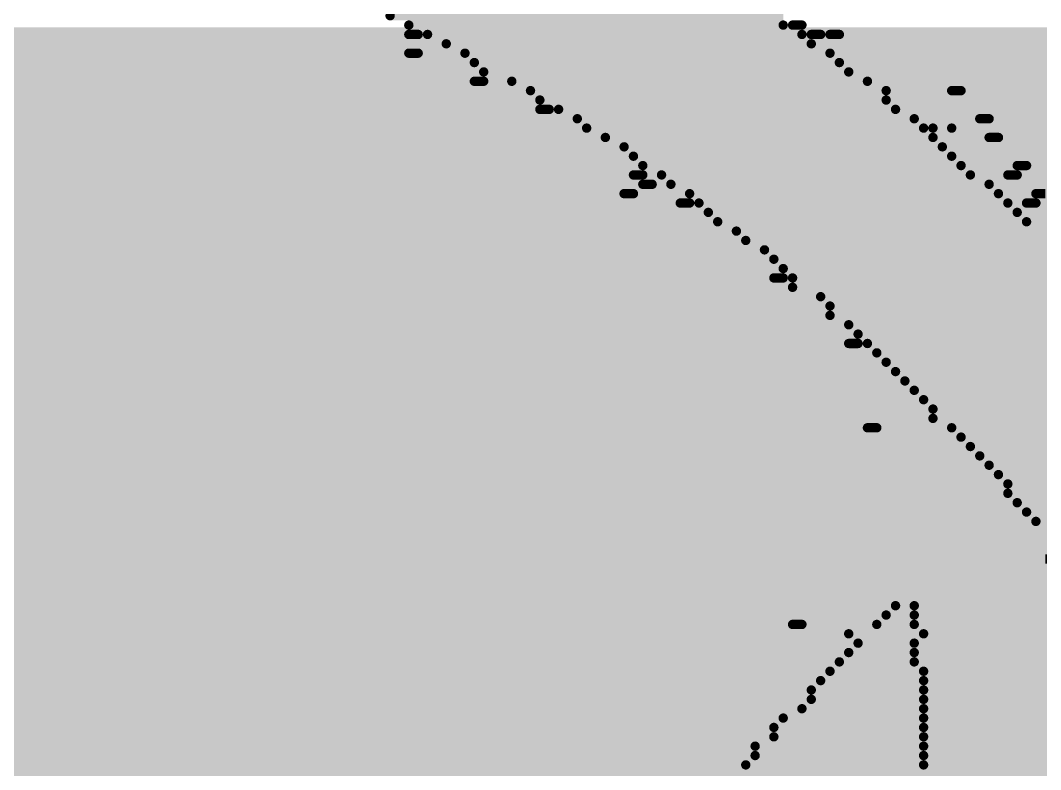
# Model space of a CAD drawing. Header units: inches. Extents: x -5 to 433, y -20 to 71.
# Drawn here: x 21.716 to 24.484, y 57.042 to 59.074 of the extents above; entities that cross this region are included whole.
import ezdxf

# ---------------------------------------------------------------- set-up
doc = ezdxf.new("R2010")
doc.units = ezdxf.units.IN
doc.layers.add('Bottom Overlay', color=54, linetype='Continuous')
doc.layers.add('Top Layer', color=1, linetype='Continuous')

msp = doc.modelspace()

# ---------------------------------------------------------------- hatches: boundary and pattern name
at = {"layer": 'Top Layer'}
msp.add_hatch(color=1, dxfattribs=at).paths.add_polyline_path([(8.89, 56.388), (76.581, 56.388), (76.581, 59.055), (8.89, 59.055)])

# ---------------------------------------------------------------- linework, layer by layer
at = {"layer": 'Bottom Overlay'}
for points in [[(22.719, 59.0868, 0.0254, 0.0254, 0), (23.7858, 59.0868, 0.0254, 0.0254, 0)], [(22.7698, 59.0614, 0.0254, 0.0254, 0), (23.7858, 59.0614, 0.0254, 0.0254, 0)], [(23.8112, 59.0614, 0.0254, 0.0254, 0), (23.8366, 59.0614, 0.0254, 0.0254, 0)], [(22.7698, 59.036, 0.0254, 0.0254, 0), (22.7952, 59.036, 0.0254, 0.0254, 0)], [(22.8206, 59.036, 0.0254, 0.0254, 0), (23.8366, 59.036, 0.0254, 0.0254, 0)], [(23.862, 59.036, 0.0254, 0.0254, 0), (23.8874, 59.036, 0.0254, 0.0254, 0)], [(23.9128, 59.036, 0.0254, 0.0254, 0), (23.9382, 59.036, 0.0254, 0.0254, 0)], [(22.8714, 59.0106, 0.0254, 0.0254, 0), (23.862, 59.0106, 0.0254, 0.0254, 0)], [(22.7698, 58.9852, 0.0254, 0.0254, 0), (22.7952, 58.9852, 0.0254, 0.0254, 0)], [(22.9222, 58.9852, 0.0254, 0.0254, 0), (23.9128, 58.9852, 0.0254, 0.0254, 0)], [(22.9476, 58.9598, 0.0254, 0.0254, 0), (23.9382, 58.9598, 0.0254, 0.0254, 0)], [(22.973, 58.9344, 0.0254, 0.0254, 0), (23.9636, 58.9344, 0.0254, 0.0254, 0)], [(22.9476, 58.909, 0.0254, 0.0254, 0), (22.973, 58.909, 0.0254, 0.0254, 0)], [(23.0492, 58.909, 0.0254, 0.0254, 0), (24.0144, 58.909, 0.0254, 0.0254, 0)], [(23.1, 58.8836, 0.0254, 0.0254, 0), (24.0652, 58.8836, 0.0254, 0.0254, 0)], [(24.243, 58.8836, 0.0254, 0.0254, 0), (24.2684, 58.8836, 0.0254, 0.0254, 0)], [(23.1254, 58.8582, 0.0254, 0.0254, 0), (24.0652, 58.8582, 0.0254, 0.0254, 0)], [(23.1254, 58.8328, 0.0254, 0.0254, 0), (23.1508, 58.8328, 0.0254, 0.0254, 0)], [(23.1762, 58.8328, 0.0254, 0.0254, 0), (24.0906, 58.8328, 0.0254, 0.0254, 0)], [(23.227, 58.8074, 0.0254, 0.0254, 0), (24.1414, 58.8074, 0.0254, 0.0254, 0)], [(24.3192, 58.8074, 0.0254, 0.0254, 0), (24.3446, 58.8074, 0.0254, 0.0254, 0)], [(23.2524, 58.782, 0.0254, 0.0254, 0), (24.1668, 58.782, 0.0254, 0.0254, 0)], [(24.1922, 58.782, 0.0254, 0.0254, 0), (24.243, 58.782, 0.0254, 0.0254, 0)], [(23.3032, 58.7566, 0.0254, 0.0254, 0), (24.1922, 58.7566, 0.0254, 0.0254, 0)], [(24.3446, 58.7566, 0.0254, 0.0254, 0), (24.37, 58.7566, 0.0254, 0.0254, 0)], [(23.354, 58.7312, 0.0254, 0.0254, 0), (24.2176, 58.7312, 0.0254, 0.0254, 0)], [(23.3794, 58.7058, 0.0254, 0.0254, 0), (24.243, 58.7058, 0.0254, 0.0254, 0)], [(23.3794, 58.655, 0.0254, 0.0254, 0), (23.4048, 58.655, 0.0254, 0.0254, 0)], [(23.4048, 58.6804, 0.0254, 0.0254, 0), (24.2684, 58.6804, 0.0254, 0.0254, 0)], [(23.4556, 58.655, 0.0254, 0.0254, 0), (24.2938, 58.655, 0.0254, 0.0254, 0)], [(24.3954, 58.655, 0.0254, 0.0254, 0), (24.4208, 58.655, 0.0254, 0.0254, 0)], [(24.4208, 58.6804, 0.0254, 0.0254, 0), (24.4462, 58.6804, 0.0254, 0.0254, 0)], [(23.4048, 58.6296, 0.0254, 0.0254, 0), (23.4302, 58.6296, 0.0254, 0.0254, 0)], [(23.481, 58.6296, 0.0254, 0.0254, 0), (24.3446, 58.6296, 0.0254, 0.0254, 0)], [(23.354, 58.6042, 0.0254, 0.0254, 0), (23.3794, 58.6042, 0.0254, 0.0254, 0)], [(23.5318, 58.6042, 0.0254, 0.0254, 0), (24.37, 58.6042, 0.0254, 0.0254, 0)], [(24.4716, 58.6042, 0.0254, 0.0254, 0), (24.497, 58.6042, 0.0254, 0.0254, 0)], [(23.5064, 58.5788, 0.0254, 0.0254, 0), (23.5318, 58.5788, 0.0254, 0.0254, 0)], [(23.5572, 58.5788, 0.0254, 0.0254, 0), (24.3954, 58.5788, 0.0254, 0.0254, 0)], [(24.4462, 58.5788, 0.0254, 0.0254, 0), (24.4716, 58.5788, 0.0254, 0.0254, 0)], [(23.5826, 58.5534, 0.0254, 0.0254, 0), (24.4208, 58.5534, 0.0254, 0.0254, 0)], [(23.608, 58.528, 0.0254, 0.0254, 0), (24.4462, 58.528, 0.0254, 0.0254, 0)], [(23.6588, 58.5026, 0.0254, 0.0254, 0), (24.497, 58.5026, 0.0254, 0.0254, 0)], [(23.6842, 58.4772, 0.0254, 0.0254, 0), (24.497, 58.4772, 0.0254, 0.0254, 0)], [(23.735, 58.4518, 0.0254, 0.0254, 0), (24.5224, 58.4518, 0.0254, 0.0254, 0)], [(23.7604, 58.4264, 0.0254, 0.0254, 0), (24.5986, 58.4264, 0.0254, 0.0254, 0)], [(23.7858, 58.401, 0.0254, 0.0254, 0), (24.5732, 58.401, 0.0254, 0.0254, 0)], [(23.7604, 58.3756, 0.0254, 0.0254, 0), (23.7858, 58.3756, 0.0254, 0.0254, 0)], [(23.8112, 58.3756, 0.0254, 0.0254, 0), (24.5986, 58.3756, 0.0254, 0.0254, 0)], [(23.8112, 58.3502, 0.0254, 0.0254, 0), (24.624, 58.3502, 0.0254, 0.0254, 0)], [(23.8874, 58.3248, 0.0254, 0.0254, 0), (24.6494, 58.3248, 0.0254, 0.0254, 0)], [(23.9128, 58.2994, 0.0254, 0.0254, 0), (24.6748, 58.2994, 0.0254, 0.0254, 0)], [(23.9128, 58.274, 0.0254, 0.0254, 0), (24.6748, 58.274, 0.0254, 0.0254, 0)], [(23.9636, 58.2486, 0.0254, 0.0254, 0), (24.7002, 58.2486, 0.0254, 0.0254, 0)], [(23.989, 58.2232, 0.0254, 0.0254, 0), (24.7256, 58.2232, 0.0254, 0.0254, 0)], [(23.9636, 58.1978, 0.0254, 0.0254, 0), (23.989, 58.1978, 0.0254, 0.0254, 0)], [(24.0144, 58.1978, 0.0254, 0.0254, 0), (24.751, 58.1978, 0.0254, 0.0254, 0)], [(24.0398, 58.1724, 0.0254, 0.0254, 0), (24.7764, 58.1724, 0.0254, 0.0254, 0)], [(24.0652, 58.147, 0.0254, 0.0254, 0), (24.8018, 58.147, 0.0254, 0.0254, 0)], [(24.0906, 58.1216, 0.0254, 0.0254, 0), (24.8272, 58.1216, 0.0254, 0.0254, 0)], [(24.116, 58.0962, 0.0254, 0.0254, 0), (24.8526, 58.0962, 0.0254, 0.0254, 0)], [(24.1414, 58.0708, 0.0254, 0.0254, 0), (24.878, 58.0708, 0.0254, 0.0254, 0)], [(24.1668, 58.0454, 0.0254, 0.0254, 0), (24.878, 58.0454, 0.0254, 0.0254, 0)], [(24.1922, 58.02, 0.0254, 0.0254, 0), (24.9034, 58.02, 0.0254, 0.0254, 0)], [(24.1922, 57.9946, 0.0254, 0.0254, 0), (24.9288, 57.9946, 0.0254, 0.0254, 0)], [(24.0144, 57.9692, 0.0254, 0.0254, 0), (24.0398, 57.9692, 0.0254, 0.0254, 0)], [(24.243, 57.9692, 0.0254, 0.0254, 0), (24.9542, 57.9692, 0.0254, 0.0254, 0)], [(24.2684, 57.9438, 0.0254, 0.0254, 0), (24.9796, 57.9438, 0.0254, 0.0254, 0)], [(24.2938, 57.9184, 0.0254, 0.0254, 0), (24.9796, 57.9184, 0.0254, 0.0254, 0)], [(24.3192, 57.893, 0.0254, 0.0254, 0), (25.005, 57.893, 0.0254, 0.0254, 0)], [(24.3446, 57.8676, 0.0254, 0.0254, 0), (25.0304, 57.8676, 0.0254, 0.0254, 0)], [(24.37, 57.8422, 0.0254, 0.0254, 0), (25.0558, 57.8422, 0.0254, 0.0254, 0)], [(24.3954, 57.8168, 0.0254, 0.0254, 0), (25.0812, 57.8168, 0.0254, 0.0254, 0)], [(24.3954, 57.7914, 0.0254, 0.0254, 0), (25.0812, 57.7914, 0.0254, 0.0254, 0)], [(24.4208, 57.766, 0.0254, 0.0254, 0), (25.1066, 57.766, 0.0254, 0.0254, 0)], [(24.4462, 57.7406, 0.0254, 0.0254, 0), (25.132, 57.7406, 0.0254, 0.0254, 0)], [(24.4716, 57.7152, 0.0254, 0.0254, 0), (25.1828, 57.7152, 0.0254, 0.0254, 0)], [(24.497, 57.6898, 0.0254, 0.0254, 0), (25.1574, 57.6898, 0.0254, 0.0254, 0)], [(24.497, 57.6136, 0.0254, 0.0254, 0), (24.5224, 57.6136, 0.0254, 0.0254, 0)], [(24.0906, 57.4866, 0.0254, 0.0254, 0), (24.1414, 57.4866, 0.0254, 0.0254, 0)], [(23.8112, 57.4358, 0.0254, 0.0254, 0), (23.8366, 57.4358, 0.0254, 0.0254, 0)], [(24.0398, 57.4358, 0.0254, 0.0254, 0), (24.1414, 57.4358, 0.0254, 0.0254, 0)], [(24.0652, 57.4612, 0.0254, 0.0254, 0), (24.1414, 57.4612, 0.0254, 0.0254, 0)], [(23.9636, 57.4104, 0.0254, 0.0254, 0), (24.1668, 57.4104, 0.0254, 0.0254, 0)], [(23.989, 57.385, 0.0254, 0.0254, 0), (24.1414, 57.385, 0.0254, 0.0254, 0)], [(23.9636, 57.3596, 0.0254, 0.0254, 0), (24.1414, 57.3596, 0.0254, 0.0254, 0)], [(23.9382, 57.3342, 0.0254, 0.0254, 0), (24.1414, 57.3342, 0.0254, 0.0254, 0)], [(23.9128, 57.3088, 0.0254, 0.0254, 0), (24.1668, 57.3088, 0.0254, 0.0254, 0)], [(23.8874, 57.2834, 0.0254, 0.0254, 0), (24.1668, 57.2834, 0.0254, 0.0254, 0)], [(23.862, 57.258, 0.0254, 0.0254, 0), (24.1668, 57.258, 0.0254, 0.0254, 0)], [(23.862, 57.2326, 0.0254, 0.0254, 0), (24.1668, 57.2326, 0.0254, 0.0254, 0)], [(23.8366, 57.2072, 0.0254, 0.0254, 0), (24.1668, 57.2072, 0.0254, 0.0254, 0)], [(23.7858, 57.1818, 0.0254, 0.0254, 0), (24.1668, 57.1818, 0.0254, 0.0254, 0)], [(23.7604, 57.1564, 0.0254, 0.0254, 0), (24.1668, 57.1564, 0.0254, 0.0254, 0)], [(23.7096, 57.1056, 0.0254, 0.0254, 0), (24.1668, 57.1056, 0.0254, 0.0254, 0)], [(23.7604, 57.131, 0.0254, 0.0254, 0), (24.1668, 57.131, 0.0254, 0.0254, 0)], [(23.7096, 57.0802, 0.0254, 0.0254, 0), (24.1668, 57.0802, 0.0254, 0.0254, 0)], [(23.6842, 57.0548, 0.0254, 0.0254, 0), (24.1668, 57.0548, 0.0254, 0.0254, 0)]]:
    msp.add_lwpolyline(points, format="xyseb", dxfattribs=at)
for points in [[(22.7127, 59.0868, 0.0127, 0.0127, 1), (22.7254, 59.0868, 0.0127, 0.0127, 1)], [(22.7635, 59.0614, 0.0127, 0.0127, 1), (22.7762, 59.0614, 0.0127, 0.0127, 1)], [(23.7795, 59.0614, 0.0127, 0.0127, 1), (23.7922, 59.0614, 0.0127, 0.0127, 1)], [(23.8049, 59.0614, 0.0127, 0.0127, 1), (23.8176, 59.0614, 0.0127, 0.0127, 1)], [(23.8303, 59.0614, 0.0127, 0.0127, 1), (23.843, 59.0614, 0.0127, 0.0127, 1)], [(22.7635, 59.036, 0.0127, 0.0127, 1), (22.7762, 59.036, 0.0127, 0.0127, 1)], [(22.7889, 59.036, 0.0127, 0.0127, 1), (22.8016, 59.036, 0.0127, 0.0127, 1)], [(22.8143, 59.036, 0.0127, 0.0127, 1), (22.827, 59.036, 0.0127, 0.0127, 1)], [(23.8303, 59.036, 0.0127, 0.0127, 1), (23.843, 59.036, 0.0127, 0.0127, 1)], [(23.8557, 59.036, 0.0127, 0.0127, 1), (23.8684, 59.036, 0.0127, 0.0127, 1)], [(23.8811, 59.036, 0.0127, 0.0127, 1), (23.8938, 59.036, 0.0127, 0.0127, 1)], [(23.9065, 59.036, 0.0127, 0.0127, 1), (23.9192, 59.036, 0.0127, 0.0127, 1)], [(23.9319, 59.036, 0.0127, 0.0127, 1), (23.9446, 59.036, 0.0127, 0.0127, 1)], [(22.8651, 59.0106, 0.0127, 0.0127, 1), (22.8778, 59.0106, 0.0127, 0.0127, 1)], [(23.8557, 59.0106, 0.0127, 0.0127, 1), (23.8684, 59.0106, 0.0127, 0.0127, 1)], [(22.7635, 58.9852, 0.0127, 0.0127, 1), (22.7762, 58.9852, 0.0127, 0.0127, 1)], [(22.7889, 58.9852, 0.0127, 0.0127, 1), (22.8016, 58.9852, 0.0127, 0.0127, 1)], [(22.9159, 58.9852, 0.0127, 0.0127, 1), (22.9286, 58.9852, 0.0127, 0.0127, 1)], [(22.9413, 58.9598, 0.0127, 0.0127, 1), (22.954, 58.9598, 0.0127, 0.0127, 1)], [(23.9065, 58.9852, 0.0127, 0.0127, 1), (23.9192, 58.9852, 0.0127, 0.0127, 1)], [(23.9319, 58.9598, 0.0127, 0.0127, 1), (23.9446, 58.9598, 0.0127, 0.0127, 1)], [(22.9667, 58.9344, 0.0127, 0.0127, 1), (22.9794, 58.9344, 0.0127, 0.0127, 1)], [(23.9573, 58.9344, 0.0127, 0.0127, 1), (23.97, 58.9344, 0.0127, 0.0127, 1)], [(22.9413, 58.909, 0.0127, 0.0127, 1), (22.954, 58.909, 0.0127, 0.0127, 1)], [(22.9667, 58.909, 0.0127, 0.0127, 1), (22.9794, 58.909, 0.0127, 0.0127, 1)], [(23.0429, 58.909, 0.0127, 0.0127, 1), (23.0556, 58.909, 0.0127, 0.0127, 1)], [(24.0081, 58.909, 0.0127, 0.0127, 1), (24.0208, 58.909, 0.0127, 0.0127, 1)], [(23.0937, 58.8836, 0.0127, 0.0127, 1), (23.1064, 58.8836, 0.0127, 0.0127, 1)], [(24.0589, 58.8836, 0.0127, 0.0127, 1), (24.0716, 58.8836, 0.0127, 0.0127, 1)], [(24.2367, 58.8836, 0.0127, 0.0127, 1), (24.2494, 58.8836, 0.0127, 0.0127, 1)], [(24.2621, 58.8836, 0.0127, 0.0127, 1), (24.2748, 58.8836, 0.0127, 0.0127, 1)], [(23.1191, 58.8582, 0.0127, 0.0127, 1), (23.1318, 58.8582, 0.0127, 0.0127, 1)], [(24.0589, 58.8582, 0.0127, 0.0127, 1), (24.0716, 58.8582, 0.0127, 0.0127, 1)], [(23.1191, 58.8328, 0.0127, 0.0127, 1), (23.1318, 58.8328, 0.0127, 0.0127, 1)], [(23.1445, 58.8328, 0.0127, 0.0127, 1), (23.1572, 58.8328, 0.0127, 0.0127, 1)], [(23.1699, 58.8328, 0.0127, 0.0127, 1), (23.1826, 58.8328, 0.0127, 0.0127, 1)], [(24.0843, 58.8328, 0.0127, 0.0127, 1), (24.097, 58.8328, 0.0127, 0.0127, 1)], [(23.2207, 58.8074, 0.0127, 0.0127, 1), (23.2334, 58.8074, 0.0127, 0.0127, 1)], [(24.1351, 58.8074, 0.0127, 0.0127, 1), (24.1478, 58.8074, 0.0127, 0.0127, 1)], [(24.3129, 58.8074, 0.0127, 0.0127, 1), (24.3256, 58.8074, 0.0127, 0.0127, 1)], [(24.3383, 58.8074, 0.0127, 0.0127, 1), (24.351, 58.8074, 0.0127, 0.0127, 1)], [(23.2461, 58.782, 0.0127, 0.0127, 1), (23.2588, 58.782, 0.0127, 0.0127, 1)], [(24.1605, 58.782, 0.0127, 0.0127, 1), (24.1732, 58.782, 0.0127, 0.0127, 1)], [(24.1859, 58.782, 0.0127, 0.0127, 1), (24.1986, 58.782, 0.0127, 0.0127, 1)], [(24.2367, 58.782, 0.0127, 0.0127, 1), (24.2494, 58.782, 0.0127, 0.0127, 1)], [(23.2969, 58.7566, 0.0127, 0.0127, 1), (23.3096, 58.7566, 0.0127, 0.0127, 1)], [(24.1859, 58.7566, 0.0127, 0.0127, 1), (24.1986, 58.7566, 0.0127, 0.0127, 1)], [(24.3383, 58.7566, 0.0127, 0.0127, 1), (24.351, 58.7566, 0.0127, 0.0127, 1)], [(24.3637, 58.7566, 0.0127, 0.0127, 1), (24.3764, 58.7566, 0.0127, 0.0127, 1)], [(23.3477, 58.7312, 0.0127, 0.0127, 1), (23.3604, 58.7312, 0.0127, 0.0127, 1)], [(24.2113, 58.7312, 0.0127, 0.0127, 1), (24.224, 58.7312, 0.0127, 0.0127, 1)], [(23.3731, 58.7058, 0.0127, 0.0127, 1), (23.3858, 58.7058, 0.0127, 0.0127, 1)], [(24.2367, 58.7058, 0.0127, 0.0127, 1), (24.2494, 58.7058, 0.0127, 0.0127, 1)], [(23.3731, 58.655, 0.0127, 0.0127, 1), (23.3858, 58.655, 0.0127, 0.0127, 1)], [(23.3985, 58.6804, 0.0127, 0.0127, 1), (23.4112, 58.6804, 0.0127, 0.0127, 1)], [(23.3985, 58.655, 0.0127, 0.0127, 1), (23.4112, 58.655, 0.0127, 0.0127, 1)], [(23.4493, 58.655, 0.0127, 0.0127, 1), (23.462, 58.655, 0.0127, 0.0127, 1)], [(24.2621, 58.6804, 0.0127, 0.0127, 1), (24.2748, 58.6804, 0.0127, 0.0127, 1)], [(24.2875, 58.655, 0.0127, 0.0127, 1), (24.3002, 58.655, 0.0127, 0.0127, 1)], [(24.3891, 58.655, 0.0127, 0.0127, 1), (24.4018, 58.655, 0.0127, 0.0127, 1)], [(24.4145, 58.6804, 0.0127, 0.0127, 1), (24.4272, 58.6804, 0.0127, 0.0127, 1)], [(24.4145, 58.655, 0.0127, 0.0127, 1), (24.4272, 58.655, 0.0127, 0.0127, 1)], [(24.4399, 58.6804, 0.0127, 0.0127, 1), (24.4526, 58.6804, 0.0127, 0.0127, 1)], [(23.3985, 58.6296, 0.0127, 0.0127, 1), (23.4112, 58.6296, 0.0127, 0.0127, 1)], [(23.4239, 58.6296, 0.0127, 0.0127, 1), (23.4366, 58.6296, 0.0127, 0.0127, 1)], [(23.4747, 58.6296, 0.0127, 0.0127, 1), (23.4874, 58.6296, 0.0127, 0.0127, 1)], [(24.3383, 58.6296, 0.0127, 0.0127, 1), (24.351, 58.6296, 0.0127, 0.0127, 1)], [(23.3477, 58.6042, 0.0127, 0.0127, 1), (23.3604, 58.6042, 0.0127, 0.0127, 1)], [(23.3731, 58.6042, 0.0127, 0.0127, 1), (23.3858, 58.6042, 0.0127, 0.0127, 1)], [(23.5255, 58.6042, 0.0127, 0.0127, 1), (23.5382, 58.6042, 0.0127, 0.0127, 1)], [(24.3637, 58.6042, 0.0127, 0.0127, 1), (24.3764, 58.6042, 0.0127, 0.0127, 1)], [(24.4653, 58.6042, 0.0127, 0.0127, 1), (24.478, 58.6042, 0.0127, 0.0127, 1)], [(23.5001, 58.5788, 0.0127, 0.0127, 1), (23.5128, 58.5788, 0.0127, 0.0127, 1)], [(23.5255, 58.5788, 0.0127, 0.0127, 1), (23.5382, 58.5788, 0.0127, 0.0127, 1)], [(23.5509, 58.5788, 0.0127, 0.0127, 1), (23.5636, 58.5788, 0.0127, 0.0127, 1)], [(24.3891, 58.5788, 0.0127, 0.0127, 1), (24.4018, 58.5788, 0.0127, 0.0127, 1)], [(24.4399, 58.5788, 0.0127, 0.0127, 1), (24.4526, 58.5788, 0.0127, 0.0127, 1)], [(24.4653, 58.5788, 0.0127, 0.0127, 1), (24.478, 58.5788, 0.0127, 0.0127, 1)], [(23.5763, 58.5534, 0.0127, 0.0127, 1), (23.589, 58.5534, 0.0127, 0.0127, 1)], [(24.4145, 58.5534, 0.0127, 0.0127, 1), (24.4272, 58.5534, 0.0127, 0.0127, 1)], [(23.6017, 58.528, 0.0127, 0.0127, 1), (23.6144, 58.528, 0.0127, 0.0127, 1)], [(24.4399, 58.528, 0.0127, 0.0127, 1), (24.4526, 58.528, 0.0127, 0.0127, 1)], [(23.6525, 58.5026, 0.0127, 0.0127, 1), (23.6652, 58.5026, 0.0127, 0.0127, 1)], [(23.6779, 58.4772, 0.0127, 0.0127, 1), (23.6906, 58.4772, 0.0127, 0.0127, 1)], [(23.7287, 58.4518, 0.0127, 0.0127, 1), (23.7414, 58.4518, 0.0127, 0.0127, 1)], [(23.7541, 58.4264, 0.0127, 0.0127, 1), (23.7668, 58.4264, 0.0127, 0.0127, 1)], [(23.7795, 58.401, 0.0127, 0.0127, 1), (23.7922, 58.401, 0.0127, 0.0127, 1)], [(23.7541, 58.3756, 0.0127, 0.0127, 1), (23.7668, 58.3756, 0.0127, 0.0127, 1)], [(23.7795, 58.3756, 0.0127, 0.0127, 1), (23.7922, 58.3756, 0.0127, 0.0127, 1)], [(23.8049, 58.3756, 0.0127, 0.0127, 1), (23.8176, 58.3756, 0.0127, 0.0127, 1)], [(23.8049, 58.3502, 0.0127, 0.0127, 1), (23.8176, 58.3502, 0.0127, 0.0127, 1)], [(23.8811, 58.3248, 0.0127, 0.0127, 1), (23.8938, 58.3248, 0.0127, 0.0127, 1)], [(23.9065, 58.2994, 0.0127, 0.0127, 1), (23.9192, 58.2994, 0.0127, 0.0127, 1)], [(23.9065, 58.274, 0.0127, 0.0127, 1), (23.9192, 58.274, 0.0127, 0.0127, 1)], [(23.9573, 58.2486, 0.0127, 0.0127, 1), (23.97, 58.2486, 0.0127, 0.0127, 1)], [(23.9827, 58.2232, 0.0127, 0.0127, 1), (23.9954, 58.2232, 0.0127, 0.0127, 1)], [(23.9573, 58.1978, 0.0127, 0.0127, 1), (23.97, 58.1978, 0.0127, 0.0127, 1)], [(23.9827, 58.1978, 0.0127, 0.0127, 1), (23.9954, 58.1978, 0.0127, 0.0127, 1)], [(24.0081, 58.1978, 0.0127, 0.0127, 1), (24.0208, 58.1978, 0.0127, 0.0127, 1)], [(24.0335, 58.1724, 0.0127, 0.0127, 1), (24.0462, 58.1724, 0.0127, 0.0127, 1)], [(24.0589, 58.147, 0.0127, 0.0127, 1), (24.0716, 58.147, 0.0127, 0.0127, 1)], [(24.0843, 58.1216, 0.0127, 0.0127, 1), (24.097, 58.1216, 0.0127, 0.0127, 1)], [(24.1097, 58.0962, 0.0127, 0.0127, 1), (24.1224, 58.0962, 0.0127, 0.0127, 1)], [(24.1351, 58.0708, 0.0127, 0.0127, 1), (24.1478, 58.0708, 0.0127, 0.0127, 1)], [(24.1605, 58.0454, 0.0127, 0.0127, 1), (24.1732, 58.0454, 0.0127, 0.0127, 1)], [(24.1859, 58.02, 0.0127, 0.0127, 1), (24.1986, 58.02, 0.0127, 0.0127, 1)], [(24.1859, 57.9946, 0.0127, 0.0127, 1), (24.1986, 57.9946, 0.0127, 0.0127, 1)], [(24.0081, 57.9692, 0.0127, 0.0127, 1), (24.0208, 57.9692, 0.0127, 0.0127, 1)], [(24.0335, 57.9692, 0.0127, 0.0127, 1), (24.0462, 57.9692, 0.0127, 0.0127, 1)], [(24.2367, 57.9692, 0.0127, 0.0127, 1), (24.2494, 57.9692, 0.0127, 0.0127, 1)], [(24.2621, 57.9438, 0.0127, 0.0127, 1), (24.2748, 57.9438, 0.0127, 0.0127, 1)], [(24.2875, 57.9184, 0.0127, 0.0127, 1), (24.3002, 57.9184, 0.0127, 0.0127, 1)], [(24.3129, 57.893, 0.0127, 0.0127, 1), (24.3256, 57.893, 0.0127, 0.0127, 1)], [(24.3383, 57.8676, 0.0127, 0.0127, 1), (24.351, 57.8676, 0.0127, 0.0127, 1)], [(24.3637, 57.8422, 0.0127, 0.0127, 1), (24.3764, 57.8422, 0.0127, 0.0127, 1)], [(24.3891, 57.8168, 0.0127, 0.0127, 1), (24.4018, 57.8168, 0.0127, 0.0127, 1)], [(24.3891, 57.7914, 0.0127, 0.0127, 1), (24.4018, 57.7914, 0.0127, 0.0127, 1)], [(24.4145, 57.766, 0.0127, 0.0127, 1), (24.4272, 57.766, 0.0127, 0.0127, 1)], [(24.4399, 57.7406, 0.0127, 0.0127, 1), (24.4526, 57.7406, 0.0127, 0.0127, 1)], [(24.4653, 57.7152, 0.0127, 0.0127, 1), (24.478, 57.7152, 0.0127, 0.0127, 1)], [(24.0843, 57.4866, 0.0127, 0.0127, 1), (24.097, 57.4866, 0.0127, 0.0127, 1)], [(24.1351, 57.4866, 0.0127, 0.0127, 1), (24.1478, 57.4866, 0.0127, 0.0127, 1)], [(23.8049, 57.4358, 0.0127, 0.0127, 1), (23.8176, 57.4358, 0.0127, 0.0127, 1)], [(23.8303, 57.4358, 0.0127, 0.0127, 1), (23.843, 57.4358, 0.0127, 0.0127, 1)], [(24.0335, 57.4358, 0.0127, 0.0127, 1), (24.0462, 57.4358, 0.0127, 0.0127, 1)], [(24.0589, 57.4612, 0.0127, 0.0127, 1), (24.0716, 57.4612, 0.0127, 0.0127, 1)], [(24.1351, 57.4612, 0.0127, 0.0127, 1), (24.1478, 57.4612, 0.0127, 0.0127, 1)], [(24.1351, 57.4358, 0.0127, 0.0127, 1), (24.1478, 57.4358, 0.0127, 0.0127, 1)], [(23.9573, 57.4104, 0.0127, 0.0127, 1), (23.97, 57.4104, 0.0127, 0.0127, 1)], [(24.1605, 57.4104, 0.0127, 0.0127, 1), (24.1732, 57.4104, 0.0127, 0.0127, 1)], [(23.9827, 57.385, 0.0127, 0.0127, 1), (23.9954, 57.385, 0.0127, 0.0127, 1)], [(24.1351, 57.385, 0.0127, 0.0127, 1), (24.1478, 57.385, 0.0127, 0.0127, 1)], [(23.9573, 57.3596, 0.0127, 0.0127, 1), (23.97, 57.3596, 0.0127, 0.0127, 1)], [(24.1351, 57.3596, 0.0127, 0.0127, 1), (24.1478, 57.3596, 0.0127, 0.0127, 1)], [(23.9319, 57.3342, 0.0127, 0.0127, 1), (23.9446, 57.3342, 0.0127, 0.0127, 1)], [(24.1351, 57.3342, 0.0127, 0.0127, 1), (24.1478, 57.3342, 0.0127, 0.0127, 1)], [(23.9065, 57.3088, 0.0127, 0.0127, 1), (23.9192, 57.3088, 0.0127, 0.0127, 1)], [(24.1605, 57.3088, 0.0127, 0.0127, 1), (24.1732, 57.3088, 0.0127, 0.0127, 1)], [(23.8811, 57.2834, 0.0127, 0.0127, 1), (23.8938, 57.2834, 0.0127, 0.0127, 1)], [(24.1605, 57.2834, 0.0127, 0.0127, 1), (24.1732, 57.2834, 0.0127, 0.0127, 1)], [(23.8557, 57.258, 0.0127, 0.0127, 1), (23.8684, 57.258, 0.0127, 0.0127, 1)], [(24.1605, 57.258, 0.0127, 0.0127, 1), (24.1732, 57.258, 0.0127, 0.0127, 1)], [(23.8557, 57.2326, 0.0127, 0.0127, 1), (23.8684, 57.2326, 0.0127, 0.0127, 1)], [(24.1605, 57.2326, 0.0127, 0.0127, 1), (24.1732, 57.2326, 0.0127, 0.0127, 1)], [(23.8303, 57.2072, 0.0127, 0.0127, 1), (23.843, 57.2072, 0.0127, 0.0127, 1)], [(24.1605, 57.2072, 0.0127, 0.0127, 1), (24.1732, 57.2072, 0.0127, 0.0127, 1)], [(23.7795, 57.1818, 0.0127, 0.0127, 1), (23.7922, 57.1818, 0.0127, 0.0127, 1)], [(24.1605, 57.1818, 0.0127, 0.0127, 1), (24.1732, 57.1818, 0.0127, 0.0127, 1)], [(23.7541, 57.1564, 0.0127, 0.0127, 1), (23.7668, 57.1564, 0.0127, 0.0127, 1)], [(24.1605, 57.1564, 0.0127, 0.0127, 1), (24.1732, 57.1564, 0.0127, 0.0127, 1)], [(23.7033, 57.1056, 0.0127, 0.0127, 1), (23.716, 57.1056, 0.0127, 0.0127, 1)], [(23.7541, 57.131, 0.0127, 0.0127, 1), (23.7668, 57.131, 0.0127, 0.0127, 1)], [(24.1605, 57.131, 0.0127, 0.0127, 1), (24.1732, 57.131, 0.0127, 0.0127, 1)], [(24.1605, 57.1056, 0.0127, 0.0127, 1), (24.1732, 57.1056, 0.0127, 0.0127, 1)], [(23.7033, 57.0802, 0.0127, 0.0127, 1), (23.716, 57.0802, 0.0127, 0.0127, 1)], [(24.1605, 57.0802, 0.0127, 0.0127, 1), (24.1732, 57.0802, 0.0127, 0.0127, 1)], [(23.6779, 57.0548, 0.0127, 0.0127, 1), (23.6906, 57.0548, 0.0127, 0.0127, 1)], [(24.1605, 57.0548, 0.0127, 0.0127, 1), (24.1732, 57.0548, 0.0127, 0.0127, 1)]]:
    msp.add_lwpolyline(points, format="xyseb", close=True, dxfattribs=at)

doc.saveas('drawing.dxf')
